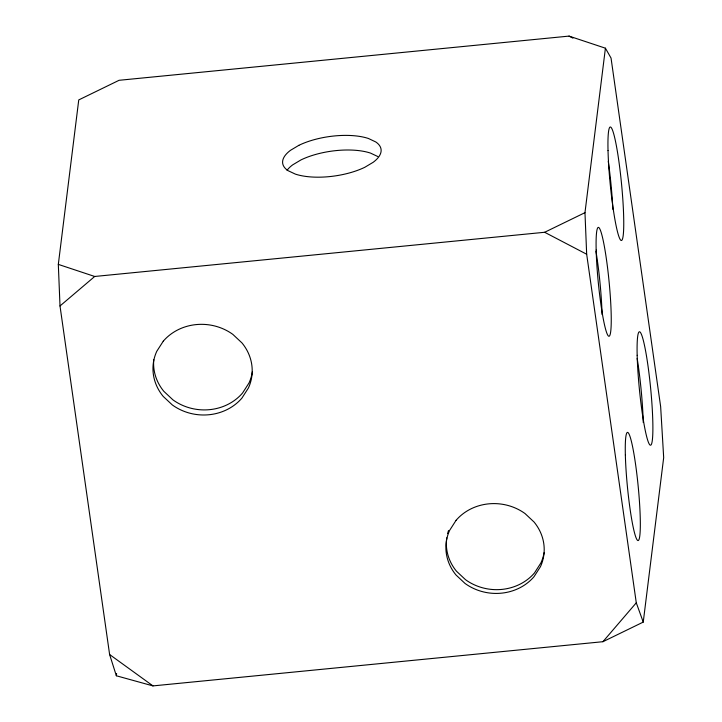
<?xml version="1.0" encoding="UTF-8"?>
<svg xmlns="http://www.w3.org/2000/svg" width="722" height="722" viewBox="0 0 722 722"><rect width="100%" height="100%" fill="white"/><g stroke="black" fill="none" stroke-linecap="round" stroke-linejoin="round"><path stroke-width="1.08" d="M58.32 264.387L78.752 99.916L119.076 80.295L569.026 36.1L605.415 48.184L611.038 58.058L660.648 406.621L663.68 457.613L643.248 622.084L602.924 641.705L152.974 685.9L116.35 675.774L109.618 654.529L60.007 305.966L58.32 264.387L94.708 276.472L544.65 232.276L584.973 212.665L605.415 48.184M116.35 675.774L116.621 673.536M602.924 641.705L636.281 602.807L586.67 254.234L584.973 212.665M60.007 305.966L94.708 276.472M377.823 156.539L370.521 153.1A49.683 19.891 -8.1 0 0 300.939 159.932L292.6 164.914A49.683 19.891 -8.1 0 0 287.067 170.302M569.026 36.1L572.934 38.14M544.65 232.276L586.67 254.234M109.618 654.529L152.974 685.9M636.281 602.807L643.248 622.084M595.948 251.337A54.691 5.415 84.4 0 1 602.067 314.503M608.276 161.421A57.047 5.65 84.4 0 1 612.879 209.389M637.165 358.437A57.047 5.65 84.4 0 1 643.248 422.532M544.081 552.727A49.222 44.845 7.1 0 1 540.904 562.934L534.479 572.943A49.222 44.845 7.1 0 1 465.537 579.712L456.475 571.219A49.222 44.845 7.1 0 1 446.783 537.818M447.613 533.639A49.222 44.845 7.1 0 1 448.533 530.544M252.402 371.577A49.683 45.26 7.1 0 1 249.036 382.931L242.538 393.039A49.683 45.26 7.1 0 1 172.955 399.871L163.813 391.306A49.683 45.26 7.1 0 1 153.768 359.709M163.253 341.208L156.764 351.316A49.683 45.26 7.1 0 0 163.181 396.387L172.323 404.952A49.683 45.26 7.1 0 0 241.906 398.12L248.404 388.021A49.683 45.26 7.1 0 0 241.987 342.941L232.836 334.376A49.683 45.26 7.1 0 0 163.253 341.208M456.078 520.318L449.653 530.336A49.222 44.845 7.1 0 0 456.006 574.992L465.067 583.475A49.222 44.845 7.1 0 0 534.009 576.707L540.444 566.698A49.222 44.845 7.1 0 0 534.081 522.042L525.02 513.55A49.222 44.845 7.1 0 0 456.078 520.318M298.863 145.33L290.515 150.302A49.683 19.891 -8.1 0 0 287.988 170.636L295.289 174.083A49.683 19.891 -8.1 0 0 364.872 167.251L373.211 162.269A49.683 19.891 -8.1 0 0 375.738 141.936L368.446 138.489A49.683 19.891 -8.1 0 0 298.863 145.33M596.164 250.047A54.691 5.415 84.4 0 0 608.393 335.992A54.691 5.415 84.4 0 0 606.453 259.442A54.691 5.415 84.4 0 0 596.164 250.047M625.351 454.995A54.285 5.37 84.4 0 0 637.49 540.291A54.285 5.37 84.4 0 0 635.568 464.318A54.285 5.37 84.4 0 0 625.351 454.995M637.165 355.305A57.047 5.65 84.4 0 0 649.917 444.942A57.047 5.65 84.4 0 0 647.887 365.097A57.047 5.65 84.4 0 0 637.165 355.305M608.023 150.591A57.047 5.65 84.4 0 0 620.785 240.227A57.047 5.65 84.4 0 0 618.754 160.392A57.047 5.65 84.4 0 0 608.023 150.591"/></g></svg>
